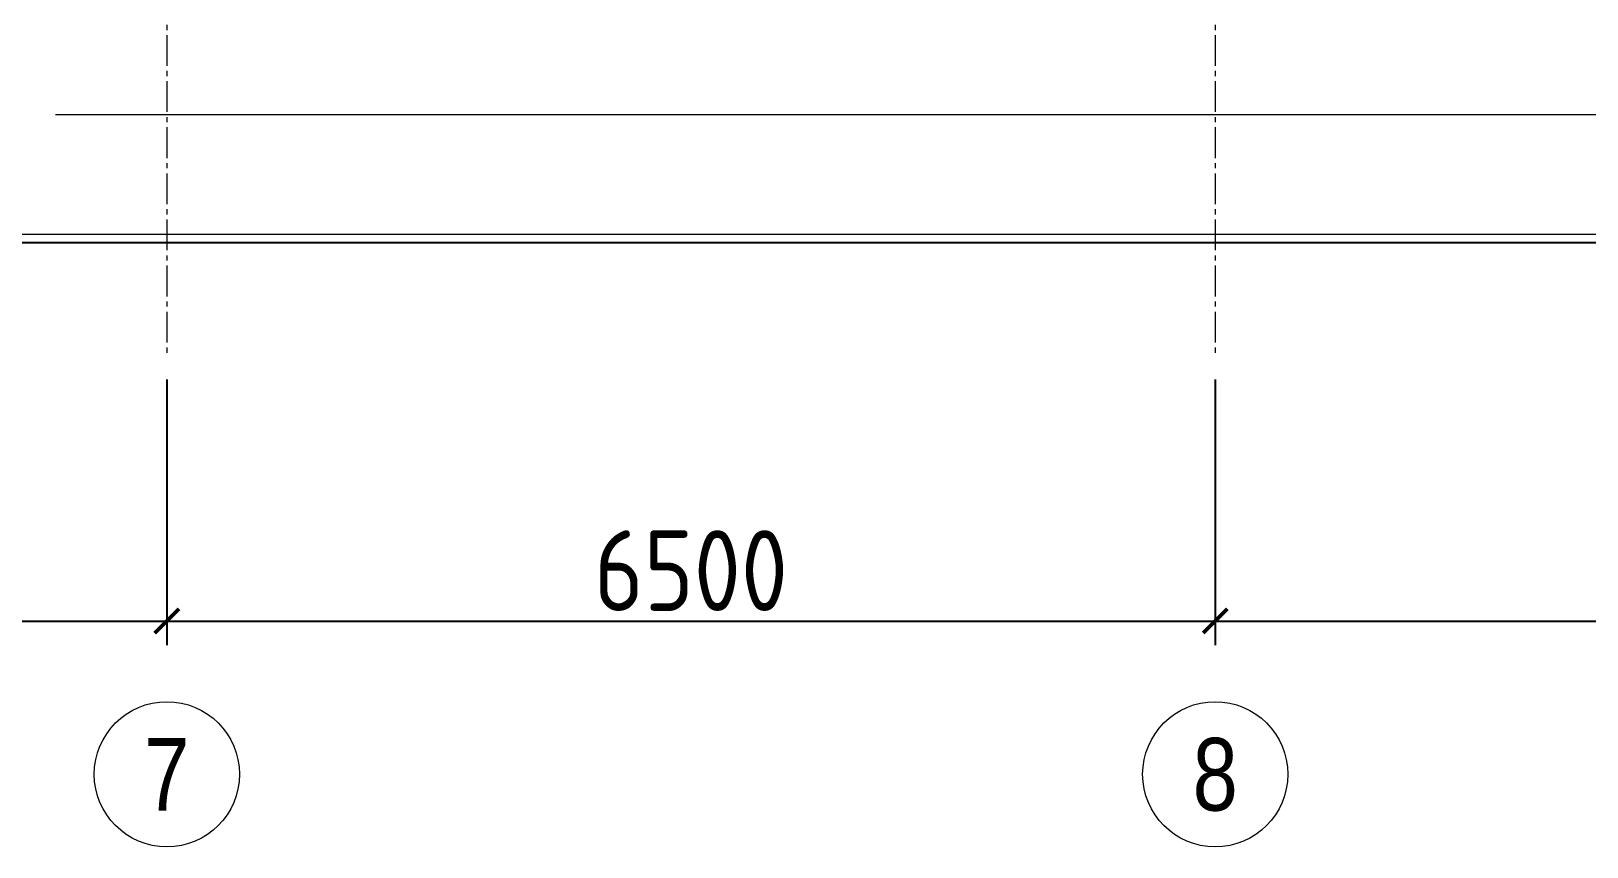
# Model space of a CAD drawing. Header units: millimetres. Extents: x 163705 to 1616509, y 81827 to 302547.
# Drawn here: x 1349399 to 1359045, y 137513 to 142569 of the extents above; entities that cross this region are included whole.
import ezdxf
from ezdxf.enums import TextEntityAlignment as Align

# ---------------------------------------------------------------- set-up
doc = ezdxf.new("R2010")
doc.units = ezdxf.units.MM
doc.header["$LTSCALE"] = 10
doc.linetypes.add('CENTER2', pattern=[28.575, 19.05, -3.175, 3.175, -3.175])
for name, color, linetype, lineweight in [('1-中心线', 1, 'CENTER2', 0), ('1-护栏', 4, 'Continuous', 18), ('1-标注', 3, 'Continuous', 0), ('1-钢构', 6, 'Continuous', 0)]:
    doc.layers.add(name, color=color, linetype=linetype, lineweight=lineweight)
doc.styles.add('ARIAL', font='arial.ttf', dxfattribs={"width": 0.7})
doc.styles.add('HZ', font='gbenor.shx', dxfattribs={"bigfont": 'gbcbig.shx'})
doc.dimstyles.new('100$0', dxfattribs={"dimscale": 100, "dimtxt": 5, "dimasz": 1.5, "dimexe": 1.5, "dimexo": 0.5, "dimtad": 1, "dimdec": 0, "dimdsep": 46, "dimtxsty": 'HZ', "dimblk": 'ARCHTICK', "dimcen": 2.5, "dimdle": 1, "dimclrd": 256, "dimclre": 256, "dimadec": 0, "dimazin": 0, "dimtfac": 1, "dimtdec": 0, "dimtmove": 0, "dimatfit": 3, "dimfxl": 0, "dimarcsym": 0})

# ---------------------------------------------------------------- blocks, each defined once
blk = doc.blocks.new('_ArchTick')
at = {"const_width": 0.15}
blk.add_lwpolyline([(-0.5, -0.5), (0.5, 0.5)], dxfattribs=at)
blk = doc.blocks.new('*D342')
at = {"layer": '1-标注', "lineweight": -2, "transparency": 16777216}
for p, q in [((1347240.9, 140409.5), (1347240.9, 138762.8)), ((1350240.9, 140409.5), (1350240.9, 138762.8)), ((1347140.9, 138912.8), (1350340.9, 138912.8))]:
    blk.add_line(p, q, dxfattribs=at)
at = {"layer": 'Defpoints', "transparency": 16777216}
for p in [(1347240.9, 140459.5), (1350240.9, 140459.5), (1350240.9, 138912.8)]:
    blk.add_point(p, dxfattribs=at)
at = {"layer": '1-标注', "lineweight": -2, "transparency": 16777216, "xscale": 150, "yscale": 150, "zscale": 150, "rotation": 180}
blk.add_blockref('_ArchTick', (1347240.9, 138912.8), dxfattribs=at)
at = {"layer": '1-标注', "lineweight": -2, "transparency": 16777216, "xscale": 150, "yscale": 150, "zscale": 150}
blk.add_blockref('_ArchTick', (1350240.9, 138912.8), dxfattribs=at)
at = {"layer": '1-标注', "transparency": 16777216, "insert": (1348740.9, 139225.3), "char_height": 500, "attachment_point": 5, "style": 'HZ'}
blk.add_mtext('3000', dxfattribs=at)
blk = doc.blocks.new('*D343')
at = {"layer": '1-标注', "lineweight": -2, "transparency": 16777216}
for p, q in [((1350240.9, 140409.5), (1350240.9, 138762.8)), ((1356740.9, 140409.5), (1356740.9, 138762.8)), ((1350140.9, 138912.8), (1356840.9, 138912.8))]:
    blk.add_line(p, q, dxfattribs=at)
at = {"layer": 'Defpoints', "transparency": 16777216}
for p in [(1350240.9, 140459.5), (1356740.9, 140459.5), (1356740.9, 138912.8)]:
    blk.add_point(p, dxfattribs=at)
at = {"layer": '1-标注', "lineweight": -2, "transparency": 16777216, "xscale": 150, "yscale": 150, "zscale": 150, "rotation": 180}
blk.add_blockref('_ArchTick', (1350240.9, 138912.8), dxfattribs=at)
at = {"layer": '1-标注', "lineweight": -2, "transparency": 16777216, "xscale": 150, "yscale": 150, "zscale": 150}
blk.add_blockref('_ArchTick', (1356740.9, 138912.8), dxfattribs=at)
at = {"layer": '1-标注', "transparency": 16777216, "insert": (1353490.9, 139225.3), "char_height": 500, "attachment_point": 5, "style": 'HZ'}
blk.add_mtext('6500', dxfattribs=at)
blk = doc.blocks.new('*D344')
at = {"layer": '1-标注', "lineweight": -2, "transparency": 16777216}
for p, q in [((1356740.9, 140409.5), (1356740.9, 138762.8)), ((1362740.9, 140409.5), (1362740.9, 138762.8)), ((1356640.9, 138912.8), (1362840.9, 138912.8))]:
    blk.add_line(p, q, dxfattribs=at)
at = {"layer": 'Defpoints', "transparency": 16777216}
for p in [(1356740.9, 140459.5), (1362740.9, 140459.5), (1362740.9, 138912.8)]:
    blk.add_point(p, dxfattribs=at)
at = {"layer": '1-标注', "lineweight": -2, "transparency": 16777216, "xscale": 150, "yscale": 150, "zscale": 150, "rotation": 180}
blk.add_blockref('_ArchTick', (1356740.9, 138912.8), dxfattribs=at)
at = {"layer": '1-标注', "lineweight": -2, "transparency": 16777216, "xscale": 150, "yscale": 150, "zscale": 150}
blk.add_blockref('_ArchTick', (1362740.9, 138912.8), dxfattribs=at)
at = {"layer": '1-标注', "transparency": 16777216, "insert": (1359740.9, 139225.3), "char_height": 500, "attachment_point": 5, "style": 'HZ'}
blk.add_mtext('6000', dxfattribs=at)

msp = doc.modelspace()

# ---------------------------------------------------------------- linework, layer by layer
msp.add_lwpolyline([(1347178.428, 141259.632), (1395803.428, 141259.632), (1395803.428, 151559.632), (1347178.428, 151559.632)], close=True)
at = {"layer": '1-中心线'}
for p, q in [((1350240.928, 152259.738), (1350240.928, 140559.499)), ((1356740.928, 152259.738), (1356740.928, 140559.499)), ((1345741.278, 141259.632), (1397751.203, 141259.632))]:
    msp.add_line(p, q, dxfattribs=at)
at = {"layer": '1-护栏'}
msp.add_lwpolyline([(1347228.428, 141309.632), (1395753.428, 141309.632), (1395753.428, 151509.632), (1347228.428, 151509.632)], close=True, dxfattribs=at)
for centre in [(1350240.928, 137962.793), (1356740.928, 137962.793)]:
    msp.add_circle(centre, 450, dxfattribs=at)
at = {"layer": '1-钢构'}
msp.add_line((1349550.651, 142051.546), (1397240.927, 142051.546), dxfattribs=at)

# ---------------------------------------------------------------- texts
at = {"layer": '1-护栏', "style": 'ARIAL', "width": 0.8}
for s, p in [('7', (1350240.928, 137962.793)), ('8', (1356740.928, 137962.793))]:
    msp.add_text(s, height=450, dxfattribs=at).set_placement(p, align=Align.MIDDLE_CENTER)

# ---------------------------------------------------------------- dimensions: what is measured, and where the dimension line sits
at = {"layer": '1-标注'}
for base, p1, p2, picture, middle in [((1350240.928, 138912.793), (1347240.928, 140459.499), (1350240.928, 140459.499), '*D342', (1348740.928, 139225.293)), ((1356740.928, 138912.793), (1350240.928, 140459.499), (1356740.928, 140459.499), '*D343', (1353490.928, 139225.293)), ((1362740.928, 138912.793), (1356740.928, 140459.499), (1362740.928, 140459.499), '*D344', (1359740.928, 139225.293))]:
    dim = msp.add_linear_dim(base=base, p1=p1, p2=p2, dimstyle='100$0', override={"dimtol": 0, "dimlim": 0, "dimtdec": 8, "dimtix": 1}, dxfattribs=at)
    dim.commit()
    dim.dimension.update_dxf_attribs({"geometry": picture, "text_midpoint": middle})

doc.saveas('drawing.dxf')
